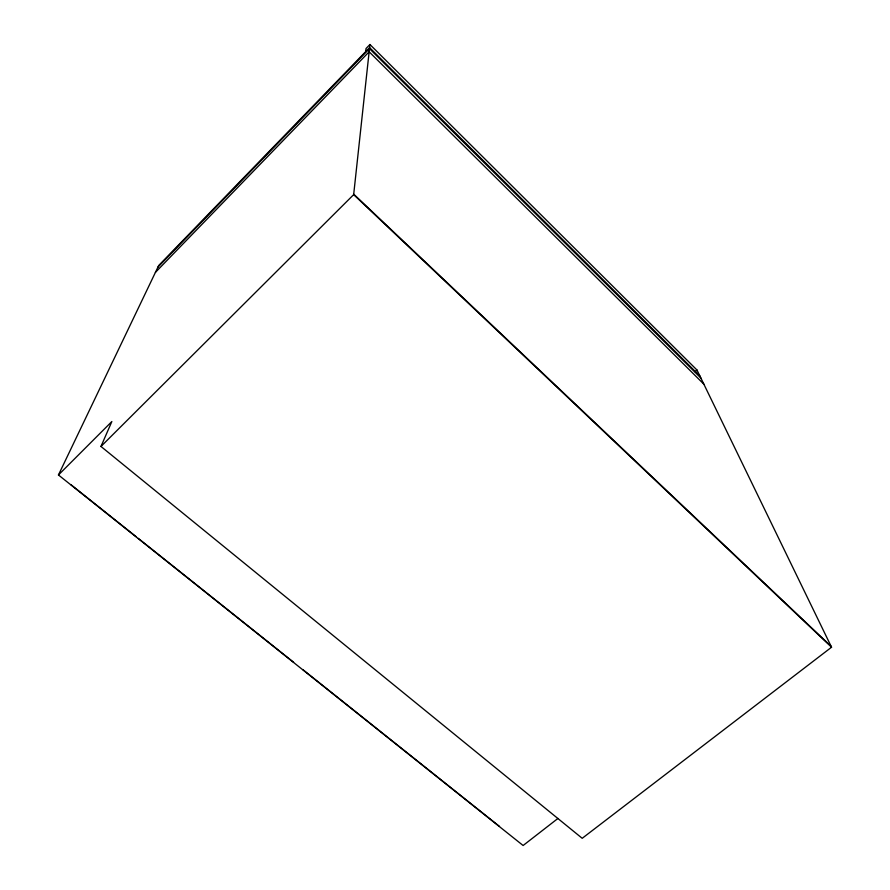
<?xml version="1.0" encoding="UTF-8"?>
<svg xmlns="http://www.w3.org/2000/svg" width="890" height="890" viewBox="0 0 890 890"><rect width="100%" height="100%" fill="white"/><g stroke="black" fill="none" stroke-linecap="round" stroke-linejoin="round"><path stroke-width="1.33" d="M100.971 446.457L353.664 194.643L369.928 44.5L696.992 370.029L831.549 647.219L582.205 838.302L100.971 446.457L111.851 421.537L58.451 474.971L523.12 845.5L557.941 818.455M365.656 51.653L366.035 48.516L369.928 44.5M58.451 474.971L158.732 265.465L369.584 47.604L699.907 376.025M157.908 267.178L369.472 48.639L700.875 378.039M155.405 272.396L369.139 51.798L703.845 384.146M695.068 371.686L696.992 370.029M70.933 484.672L136.092 536.648M138.273 538.372L293.589 662.238M302.967 669.714L499.513 826.443M353.719 194.142L831.115 646.329M353.664 194.643L831.549 647.219"/></g></svg>
